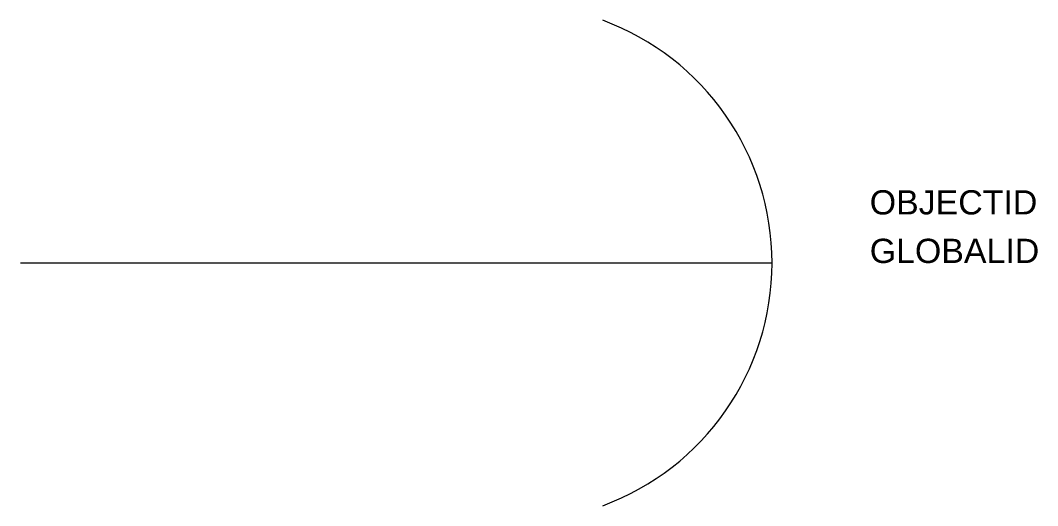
# Model space of a CAD drawing. Header units: feet. Extents: x 0.06 to 0.27, y -0.05 to 0.05.
import ezdxf

# ---------------------------------------------------------------- set-up
doc = ezdxf.new("R2010")
doc.units = ezdxf.units.FT
doc.header["$LTSCALE"] = 50
doc.header["$MEASUREMENT"] = 0
doc.styles.get("Standard").update_dxf_attribs({"font": 'arial.ttf'})

msp = doc.modelspace()

# ---------------------------------------------------------------- linework, layer by layer
at = {"color": 0, "linetype": 'ByBlock'}
msp.add_line((0.06, 0), (0.215, 0), dxfattribs=at)
msp.add_arc((0.16158, 0), 0.05329, 290.2256, 69.7744, dxfattribs=at)

# ---------------------------------------------------------------- texts
at = {"color": 0, "linetype": 'ByBlock', "flags": 1}
for tag, p in [('OBJECTID', (0.235, 0.01)), ('GLOBALID', (0.235, 0))]:
    msp.add_attdef(tag, p, '', height=0.005, dxfattribs=at)

doc.saveas('drawing.dxf')
